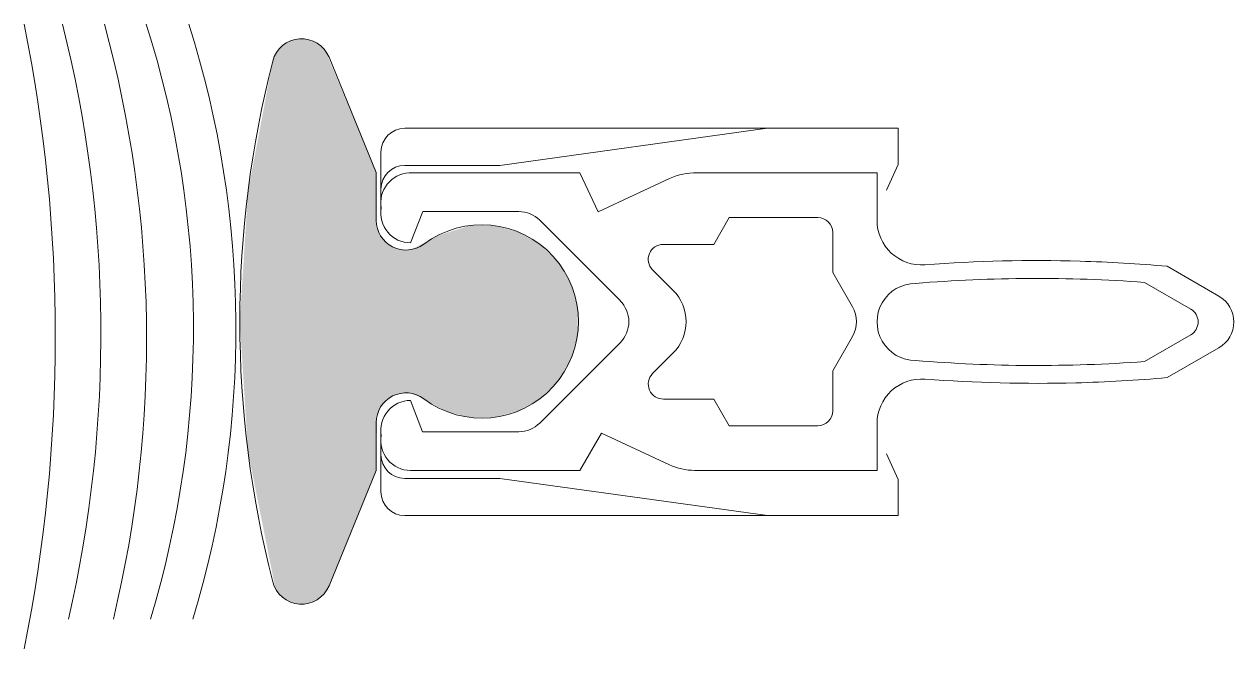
# Model space of a CAD drawing. Header units: metres. Extents: x -1 to 39.6, y -11 to 10.
import ezdxf

# ---------------------------------------------------------------- set-up
doc = ezdxf.new("R2010")
doc.units = ezdxf.units.M
doc.layers.add('A-DETL-GENF', color=92, linetype='Continuous', lineweight=18)

# ---------------------------------------------------------------- blocks, each defined once
blk = doc.blocks.new('31 Schuco voeg glas - 31 g Schuco voeg glas e-1414640-00_0 Basismaterialen')
at = {"layer": 'A-DETL-GENF'}
blk.add_hatch(color=256, dxfattribs=at).paths.add_polyline_path([(8.214, -9.487), (8.463, -9.472), (8.701, -9.397), (8.912, -9.265), (9.085, -9.085), (9.208, -8.868), (10.794, -4.989), (10.824, -3.14), (10.913, -2.912), (11.054, -2.711), (11.24, -2.551), (11.46, -2.441), (11.7, -2.388), (11.945, -2.395), (12.365, -2.567), (13.13, -2.999), (13.947, -3.21), (14.791, -3.203), (15.605, -2.979), (16.334, -2.553), (16.929, -1.954), (17.349, -1.222), (17.567, -0.406), (17.567, 0.438), (17.349, 1.254), (16.929, 1.986), (16.296, 2.608), (15.605, 3.011), (14.791, 3.235), (13.947, 3.242), (12.946, 2.927), (11.945, 2.427), (11.7, 2.42), (11.46, 2.473), (11.24, 2.583), (11.054, 2.743), (10.913, 2.944), (10.824, 3.172), (10.794, 3.416), (10.794, 5.021), (9.085, 9.117), (8.912, 9.297), (8.701, 9.429), (8.463, 9.504), (8.214, 9.519), (7.969, 9.471), (7.744, 9.364), (7.552, 9.204), (7.405, 9.002), (7.313, 8.77), (6.483, 4.393), (6.206, 0.016), (6.483, -4.361), (7.405, -8.97), (7.552, -9.172), (7.744, -9.332), (7.969, -9.439)])
for p, q in [((10.794, 5.021), (9.208, 8.9)), ((11.753, 6.511), (28.353, 6.511)), ((14.953, 5.261), (23.953, 6.511)), ((28.353, 6.511), (28.353, 5.294)), ((10.953, 3.661), (10.953, 5.711)), ((28.353, 5.294), (27.953, 4.436)), ((10.794, 3.416), (10.794, 5.021)), ((11.753, 5.261), (14.953, 5.261)), ((17.647, 5.01), (11.898, 5.01)), ((18.257, 3.703), (17.647, 5.01)), ((27.639, 5.009), (21.58, 5.009)), ((27.639, 3.418), (27.639, 5.009)), ((20.658, 4.823), (18.257, 3.703)), ((11.946, 2.66), (12.365, 3.711)), ((12.365, 3.711), (15.589, 3.711)), ((16.296, 3.418), (18.998, 0.716)), ((22.144, 2.609), (22.664, 3.51)), ((22.664, 3.51), (25.647, 3.51)), ((26.147, 3.01), (26.147, 1.664)), ((20.444, 2.609), (22.144, 2.609)), ((20.776, 1.069), (20.09, 1.755)), ((26.147, 1.664), (26.813, 0.51)), ((39.139, 0.866), (37.397, 1.872)), ((36.633, 1.331), (38.189, 0.433)), ((18.998, -0.698), (16.297, -3.398)), ((26.813, -0.489), (26.147, -1.644)), ((38.189, -0.433), (36.633, -1.331)), ((20.09, -1.737), (20.776, -1.051)), ((37.397, -1.872), (39.139, -0.866)), ((26.147, -1.644), (26.147, -2.99)), ((12.356, -3.691), (11.946, -2.64)), ((22.144, -2.591), (20.46, -2.591)), ((22.663, -3.49), (22.144, -2.591)), ((10.794, -4.989), (10.794, -3.384)), ((10.953, -3.661), (10.953, -5.711)), ((25.647, -3.49), (22.663, -3.49)), ((27.639, -4.991), (27.639, -3.418)), ((15.59, -3.691), (12.356, -3.691)), ((17.647, -4.991), (18.37, -3.738)), ((18.37, -3.738), (20.659, -4.804)), ((28.353, -5.294), (27.953, -4.436)), ((9.208, -8.868), (10.794, -4.989)), ((11.753, -5.261), (14.953, -5.261)), ((11.946, -4.991), (17.647, -4.991)), ((14.953, -5.261), (23.953, -6.511)), ((21.503, -4.991), (27.639, -4.991)), ((28.353, -6.511), (28.353, -5.294)), ((11.753, -6.511), (28.353, -6.511))]:
    blk.add_line(p, q, dxfattribs=at)
for centre, radius, start, end in [((-53.194, -0.49), 53.194, 348.6159, 11.3849), ((-41.116, -0.406), 42.649, 347.0145, 14.1372), ((-37.175, -0.575), 40.245, 346.4725, 15.2505), ((-29.134, -0.215), 33.779, 343.1805, 17.6214), ((-27.704, -0.215), 33.779, 343.1805, 17.6214), ((8.282, 8.521), 1, 22.2472, 165.5749), ((41.346, 0.016), 35.14, 165.5749, 194.4252), ((11.753, 5.711), 0.8, 90, 180), ((11.949, 4.009), 1.003, 92.9019, 190.0195), ((11.753, 4.461), 0.8, 90, 179.7498), ((21.503, 3.01), 2, 87.7956, 115.0008), ((11.946, 3.66), 1, 169.9655, 270.0058), ((15.589, 2.711), 1, 45.0002, 90), ((11.794, 3.416), 1, 180, 306.87), ((14.344, 0.016), 3.25, 233.13, 126.87), ((25.647, 3.01), 0.5, 0, 90), ((29.139, 3.418), 1.5, 180, 274.3141), ((20.444, 2.109), 0.5, 90, 225), ((33.013, -47.936), 50, 88.3352, 94.3141), ((33.013, -47.936), 50, 84.9696, 88.3352), ((28.934, 0), 1.296, 89.9707, 270.0293), ((33.013, -47.936), 49.4, 85.7977, 94.735), ((19.716, 0.009), 1.499, 315, 45), ((38.639, 0), 1, 300, 60), ((18.291, 0.009), 0.999, 314.9998, 45.0002), ((25.945, 0.01), 1.002, 330.0847, 29.9153), ((37.939, 0), 0.5, 299.9999, 60.0001), ((33.013, 47.936), 49.4, 265.265, 274.2024), ((20.444, -2.091), 0.5, 135, 271.8457), ((29.139, -3.418), 1.5, 85.6859, 180), ((33.013, 47.936), 50, 265.6859, 271.4998), ((33.013, 47.936), 50, 271.4998, 275.0306), ((11.794, -3.384), 1, 53.13, 180), ((11.946, -3.64), 1, 89.9946, 190.098), ((25.647, -2.99), 0.5, 270, 360), ((15.59, -2.691), 1, 270, 314.9998), ((11.946, -3.991), 1, 169.9022, 270), ((11.753, -4.461), 0.8, 180.2502, 270), ((21.503, -2.991), 2, 245.025, 270), ((11.753, -5.711), 0.8, 180, 270), ((8.282, -8.489), 1, 194.4252, 337.7528)]:
    blk.add_arc(centre, radius, start, end, dxfattribs=at)

msp = doc.modelspace()

# ---------------------------------------------------------------- block references
msp.add_blockref('31 Schuco voeg glas - 31 g Schuco voeg glas e-1414640-00_0 Basismaterialen', (0, 0))

doc.saveas('drawing.dxf')
